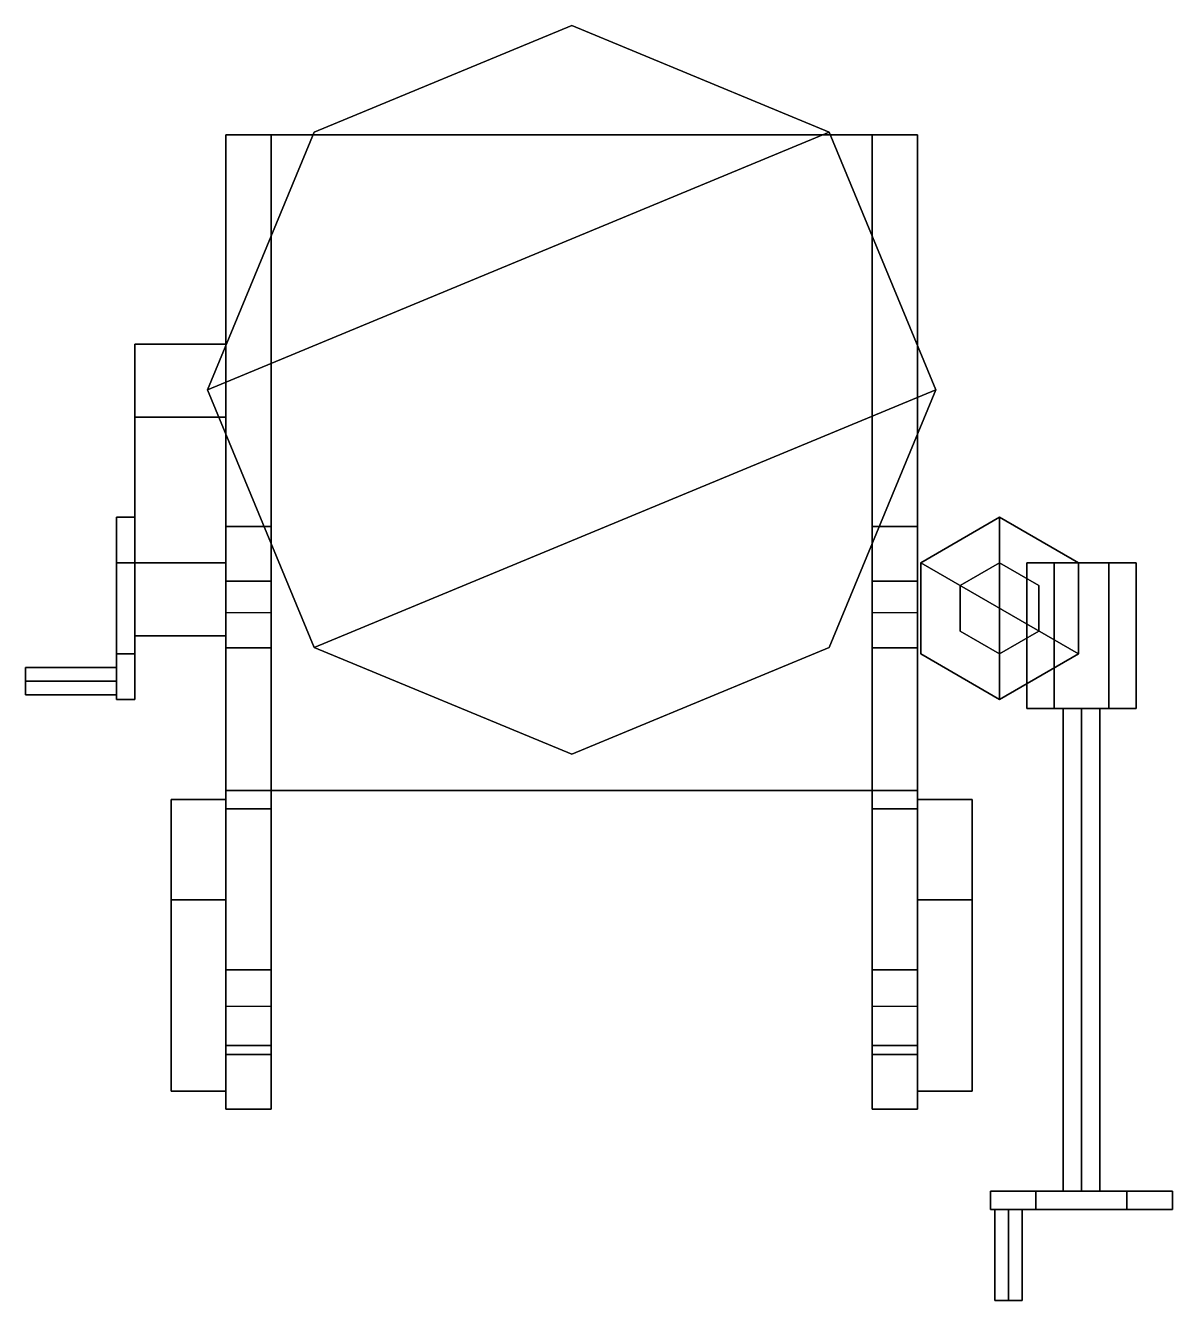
# Model space of a CAD drawing. Extents: x -0.6 to 0.66, y -1 to 0.4.
import ezdxf

# ---------------------------------------------------------------- set-up
doc = ezdxf.new("R2010")
doc.units = 0
doc.layers.add('TURRET', color=3, linetype='CONTINUOUS')

msp = doc.modelspace()

# ---------------------------------------------------------------- linework, layer by layer
at = {"layer": 'TURRET'}
for points in [[(0, 0.4, 1.32), (-0.2828, 0.2828, 1.32), (-0.4, 0, 1.32), (0.2828, 0.2828, 1.32)], [(0, 0.4, 1.08), (-0.2828, 0.2828, 1.08), (-0.2828, 0.2828, 1.32), (0, 0.4, 1.32)], [(0.2828, 0.2828, 1.08), (0, 0.4, 1.08), (0, 0.4, 1.32), (0.2828, 0.2828, 1.32)], [(-0.2828, 0.2828, 1.08), (-0.4, 0, 1.08), (-0.4, 0, 1.32), (-0.2828, 0.2828, 1.32)], [(0.2828, 0.2828, 1.32), (-0.4, 0, 1.32), (-0.2828, -0.2828, 1.32), (0.4, 0, 1.32)], [(-0.38, 0.28, 1.32), (-0.38, -0.44, 1.32), (-0.38, -0.72, 1.67), (-0.38, -0.15, 1.75)], [(-0.33, -0.15, 1.75), (-0.33, 0.28, 1.32), (-0.38, 0.28, 1.32), (-0.38, -0.15, 1.75)], [(-0.38, 0.28, 1.32), (0.38, 0.28, 1.32), (0.38, 0.28, 1.27), (-0.38, 0.28, 1.27)], [(0.38, 0.28, 1.27), (0.38, -0.44, 1.27), (-0.38, -0.44, 1.27), (-0.38, 0.28, 1.27)], [(-0.38, 0.28, 1.27), (-0.38, -0.44, 1.27), (-0.38, -0.44, 1.32), (-0.38, 0.28, 1.32)], [(-0.33, -0.72, 1.67), (-0.33, -0.44, 1.32), (-0.33, 0.28, 1.32), (-0.33, -0.15, 1.75)], [(-0.33, -0.44, 1.32), (0.33, -0.44, 1.32), (0.33, 0.28, 1.32), (-0.33, 0.28, 1.32)], [(0.4, 0, 1.08), (0.2828, 0.2828, 1.08), (0.2828, 0.2828, 1.32), (0.4, 0, 1.32)], [(0.38, -0.15, 1.75), (0.38, 0.28, 1.32), (0.33, 0.28, 1.32), (0.33, -0.15, 1.75)], [(0.33, 0.28, 1.32), (0.33, -0.44, 1.32), (0.33, -0.72, 1.67), (0.33, -0.15, 1.75)], [(0.38, -0.72, 1.67), (0.38, -0.44, 1.32), (0.38, 0.28, 1.32), (0.38, -0.15, 1.75)], [(0.38, 0.28, 1.32), (0.38, -0.44, 1.32), (0.38, -0.44, 1.27), (0.38, 0.28, 1.27)], [(-0.38, -0.03, 1.5886), (-0.38, 0.05, 1.45), (-0.48, 0.05, 1.45), (-0.48, -0.03, 1.5886)], [(-0.38, 0.05, 1.45), (-0.38, -0.03, 1.3114), (-0.48, -0.03, 1.3114), (-0.48, 0.05, 1.45)], [(-0.48, -0.19, 1.5886), (-0.48, -0.03, 1.5886), (-0.48, 0.05, 1.45), (-0.48, -0.27, 1.45)], [(-0.48, -0.27, 1.45), (-0.48, 0.05, 1.45), (-0.48, -0.03, 1.3114), (-0.48, -0.19, 1.3114)], [(-0.4, 0, 1.08), (-0.2828, -0.2828, 1.08), (-0.2828, -0.2828, 1.32), (-0.4, 0, 1.32)], [(0.2828, -0.2828, 1.08), (0.4, 0, 1.08), (0.4, 0, 1.32), (0.2828, -0.2828, 1.32)], [(0.4, 0, 1.32), (-0.2828, -0.2828, 1.32), (0, -0.4, 1.32), (0.2828, -0.2828, 1.32)], [(-0.38, -0.19, 1.5886), (-0.38, -0.03, 1.5886), (-0.48, -0.03, 1.5886), (-0.48, -0.19, 1.5886)], [(-0.38, -0.03, 1.3114), (-0.38, -0.19, 1.3114), (-0.48, -0.19, 1.3114), (-0.48, -0.03, 1.3114)], [(0.47, -0.14, 1.22), (0.3834, -0.19, 1.22), (0.3834, -0.19, 1.32), (0.47, -0.14, 1.32)], [(0.3834, -0.29, 1.22), (0.3834, -0.19, 1.22), (0.47, -0.14, 1.22), (0.47, -0.34, 1.22)], [(0.5566, -0.19, 1.22), (0.47, -0.14, 1.22), (0.47, -0.14, 1.32), (0.5566, -0.19, 1.32)], [(0.47, -0.34, 1.22), (0.47, -0.14, 1.22), (0.5566, -0.19, 1.22), (0.5566, -0.29, 1.22)], [(-0.48, -0.19, 1.5366), (-0.48, -0.14, 1.45), (-0.5, -0.14, 1.45), (-0.5, -0.19, 1.5366)], [(-0.48, -0.14, 1.45), (-0.48, -0.19, 1.3634), (-0.5, -0.19, 1.3634), (-0.5, -0.14, 1.45)], [(-0.5, -0.29, 1.5366), (-0.5, -0.19, 1.5366), (-0.5, -0.14, 1.45), (-0.5, -0.34, 1.45)], [(-0.5, -0.34, 1.45), (-0.5, -0.14, 1.45), (-0.5, -0.19, 1.3634), (-0.5, -0.29, 1.3634)], [(-0.48, -0.34, 1.45), (-0.48, -0.14, 1.45), (-0.48, -0.19, 1.5366), (-0.48, -0.29, 1.5366)], [(-0.48, -0.29, 1.3634), (-0.48, -0.19, 1.3634), (-0.48, -0.14, 1.45), (-0.48, -0.34, 1.45)], [(-0.33, -0.73, 1.97), (-0.33, -0.15, 1.75), (-0.38, -0.15, 1.75), (-0.38, -0.73, 1.97)], [(-0.38, -0.15, 1.75), (-0.38, -0.72, 1.67), (-0.38, -0.79, 1.84), (-0.38, -0.73, 1.97)], [(-0.33, -0.79, 1.84), (-0.33, -0.72, 1.67), (-0.33, -0.15, 1.75), (-0.33, -0.73, 1.97)], [(0.33, -0.15, 1.75), (0.33, -0.72, 1.67), (0.33, -0.79, 1.84), (0.33, -0.73, 1.97)], [(0.38, -0.73, 1.97), (0.38, -0.15, 1.75), (0.33, -0.15, 1.75), (0.33, -0.73, 1.97)], [(0.38, -0.79, 1.84), (0.38, -0.72, 1.67), (0.38, -0.15, 1.75), (0.38, -0.73, 1.97)], [(0.3834, -0.19, 1.32), (0.5566, -0.29, 1.32), (0.5566, -0.19, 1.32), (0.47, -0.14, 1.32)], [(-0.48, -0.29, 1.5366), (-0.48, -0.19, 1.5366), (-0.5, -0.19, 1.5366), (-0.5, -0.29, 1.5366)], [(-0.48, -0.19, 1.3634), (-0.48, -0.29, 1.3634), (-0.5, -0.29, 1.3634), (-0.5, -0.19, 1.3634)], [(-0.38, -0.27, 1.45), (-0.38, -0.19, 1.5886), (-0.48, -0.19, 1.5886), (-0.48, -0.27, 1.45)], [(-0.38, -0.19, 1.3114), (-0.38, -0.27, 1.45), (-0.48, -0.27, 1.45), (-0.48, -0.19, 1.3114)], [(0.3834, -0.19, 1.22), (0.3834, -0.29, 1.22), (0.3834, -0.29, 1.32), (0.3834, -0.19, 1.32)], [(0.3834, -0.29, 1.32), (0.47, -0.34, 1.32), (0.5566, -0.29, 1.32), (0.3834, -0.19, 1.32)], [(0.47, -0.19, 1.12), (0.4267, -0.215, 1.12), (0.4267, -0.215, 1.22), (0.47, -0.19, 1.22)], [(0.47, -0.19, 1.12), (0.47, -0.29, 1.12), (0.4267, -0.265, 1.12), (0.4267, -0.215, 1.12)], [(0.5133, -0.215, 1.12), (0.47, -0.19, 1.12), (0.47, -0.19, 1.22), (0.5133, -0.215, 1.22)], [(0.5133, -0.215, 1.12), (0.5133, -0.265, 1.12), (0.47, -0.29, 1.12), (0.47, -0.19, 1.12)], [(0.53, -0.19, 1.322), (0.5, -0.19, 1.27), (0.5, -0.35, 1.27), (0.53, -0.35, 1.322)], [(0.5, -0.19, 1.27), (0.53, -0.19, 1.218), (0.53, -0.35, 1.218), (0.5, -0.35, 1.27)], [(0.62, -0.19, 1.27), (0.5, -0.19, 1.27), (0.53, -0.19, 1.322), (0.59, -0.19, 1.322)], [(0.59, -0.19, 1.218), (0.53, -0.19, 1.218), (0.5, -0.19, 1.27), (0.62, -0.19, 1.27)], [(0.59, -0.19, 1.322), (0.53, -0.19, 1.322), (0.53, -0.35, 1.322), (0.59, -0.35, 1.322)], [(0.53, -0.19, 1.218), (0.59, -0.19, 1.218), (0.59, -0.35, 1.218), (0.53, -0.35, 1.218)], [(0.5566, -0.29, 1.22), (0.5566, -0.19, 1.22), (0.5566, -0.19, 1.32), (0.5566, -0.29, 1.32)], [(0.62, -0.19, 1.27), (0.59, -0.19, 1.322), (0.59, -0.35, 1.322), (0.62, -0.35, 1.27)], [(0.59, -0.19, 1.218), (0.62, -0.19, 1.27), (0.62, -0.35, 1.27), (0.59, -0.35, 1.218)], [(-0.33, -0.2832, 2.0468), (-0.33, -0.21, 1.87), (-0.38, -0.21, 1.87), (-0.38, -0.2832, 2.0468)], [(-0.33, -0.21, 1.87), (-0.33, -0.2448, 1.786), (-0.38, -0.2448, 1.786), (-0.38, -0.21, 1.87)], [(-0.38, -0.21, 1.87), (-0.38, -0.2448, 1.786), (-0.38, -0.6769, 1.9499), (-0.38, -0.6368, 2.0468)], [(-0.38, -0.2832, 2.0468), (-0.38, -0.21, 1.87), (-0.38, -0.6368, 2.0468), (-0.38, -0.46, 2.12)], [(-0.33, -0.6368, 2.0468), (-0.33, -0.21, 1.87), (-0.33, -0.2832, 2.0468), (-0.33, -0.46, 2.12)], [(-0.33, -0.6769, 1.9499), (-0.33, -0.2448, 1.786), (-0.33, -0.21, 1.87), (-0.33, -0.6368, 2.0468)], [(0.33, -0.2832, 2.0468), (0.33, -0.21, 1.87), (0.33, -0.6368, 2.0468), (0.33, -0.46, 2.12)], [(0.33, -0.21, 1.87), (0.33, -0.2448, 1.786), (0.33, -0.6769, 1.9499), (0.33, -0.6368, 2.0468)], [(0.38, -0.2832, 2.0468), (0.38, -0.21, 1.87), (0.33, -0.21, 1.87), (0.33, -0.2832, 2.0468)], [(0.38, -0.21, 1.87), (0.38, -0.2448, 1.786), (0.33, -0.2448, 1.786), (0.33, -0.21, 1.87)], [(0.38, -0.6769, 1.9499), (0.38, -0.2448, 1.786), (0.38, -0.21, 1.87), (0.38, -0.6368, 2.0468)], [(0.38, -0.6368, 2.0468), (0.38, -0.21, 1.87), (0.38, -0.2832, 2.0468), (0.38, -0.46, 2.12)], [(0.4267, -0.215, 1.12), (0.4267, -0.265, 1.12), (0.4267, -0.265, 1.22), (0.4267, -0.215, 1.22)], [(0.5133, -0.265, 1.12), (0.5133, -0.215, 1.12), (0.5133, -0.215, 1.22), (0.5133, -0.265, 1.22)], [(0.4267, -0.265, 1.12), (0.47, -0.29, 1.12), (0.47, -0.29, 1.22), (0.4267, -0.265, 1.22)], [(0.47, -0.29, 1.12), (0.5133, -0.265, 1.12), (0.5133, -0.265, 1.22), (0.47, -0.29, 1.22)], [(-0.48, -0.34, 1.45), (-0.48, -0.29, 1.5366), (-0.5, -0.29, 1.5366), (-0.5, -0.34, 1.45)], [(-0.48, -0.29, 1.3634), (-0.48, -0.34, 1.45), (-0.5, -0.34, 1.45), (-0.5, -0.29, 1.3634)], [(-0.33, -0.46, 2.12), (-0.33, -0.2832, 2.0468), (-0.38, -0.2832, 2.0468), (-0.38, -0.46, 2.12)], [(-0.2828, -0.2828, 1.08), (0, -0.4, 1.08), (0, -0.4, 1.32), (-0.2828, -0.2828, 1.32)], [(0, -0.4, 1.08), (0.2828, -0.2828, 1.08), (0.2828, -0.2828, 1.32), (0, -0.4, 1.32)], [(0.38, -0.46, 2.12), (0.38, -0.2832, 2.0468), (0.33, -0.2832, 2.0468), (0.33, -0.46, 2.12)], [(0.3834, -0.29, 1.22), (0.47, -0.34, 1.22), (0.47, -0.34, 1.32), (0.3834, -0.29, 1.32)], [(0.47, -0.34, 1.22), (0.5566, -0.29, 1.22), (0.5566, -0.29, 1.32), (0.47, -0.34, 1.32)], [(-0.5, -0.32, 1.465), (-0.5, -0.305, 1.45), (-0.6, -0.305, 1.45), (-0.6, -0.32, 1.465)], [(-0.5, -0.305, 1.45), (-0.5, -0.32, 1.435), (-0.6, -0.32, 1.435), (-0.6, -0.305, 1.45)], [(-0.6, -0.32, 1.465), (-0.6, -0.305, 1.45), (-0.6, -0.32, 1.435), (-0.6, -0.335, 1.45)], [(-0.5, -0.335, 1.45), (-0.5, -0.32, 1.465), (-0.6, -0.32, 1.465), (-0.6, -0.335, 1.45)], [(-0.5, -0.32, 1.435), (-0.5, -0.335, 1.45), (-0.6, -0.335, 1.45), (-0.6, -0.32, 1.435)], [(0.56, -0.88, 1.25), (0.54, -0.88, 1.27), (0.54, -0.35, 1.27), (0.56, -0.35, 1.25)], [(0.54, -0.88, 1.27), (0.56, -0.88, 1.29), (0.56, -0.35, 1.29), (0.54, -0.35, 1.27)], [(0.58, -0.88, 1.27), (0.56, -0.88, 1.25), (0.56, -0.35, 1.25), (0.58, -0.35, 1.27)], [(0.56, -0.88, 1.29), (0.58, -0.88, 1.27), (0.58, -0.35, 1.27), (0.56, -0.35, 1.29)], [(0.59, -0.35, 1.322), (0.53, -0.35, 1.322), (0.5, -0.35, 1.27), (0.62, -0.35, 1.27)], [(0.62, -0.35, 1.27), (0.5, -0.35, 1.27), (0.53, -0.35, 1.218), (0.59, -0.35, 1.218)], [(-0.38, -0.72, 1.67), (-0.38, -0.44, 1.32), (-0.33, -0.44, 1.32), (-0.33, -0.72, 1.67)], [(-0.38, -0.44, 1.27), (0.38, -0.44, 1.27), (0.38, -0.44, 1.32), (-0.38, -0.44, 1.32)], [(0.33, -0.72, 1.67), (0.33, -0.44, 1.32), (0.38, -0.44, 1.32), (0.38, -0.72, 1.67)], [(-0.44, -0.45, 1.79), (-0.44, -0.77, 1.89), (-0.44, -0.56, 2.5), (-0.44, -0.45, 2.45)], [(-0.38, -0.45, 2.45), (-0.38, -0.45, 1.79), (-0.44, -0.45, 1.79), (-0.44, -0.45, 2.45)], [(-0.44, -0.45, 2.45), (-0.44, -0.56, 2.5), (-0.38, -0.56, 2.5), (-0.38, -0.45, 2.45)], [(-0.38, -0.45, 1.79), (-0.38, -0.77, 1.89), (-0.44, -0.77, 1.89), (-0.44, -0.45, 1.79)], [(-0.38, -0.56, 2.5), (-0.38, -0.77, 1.89), (-0.38, -0.45, 1.79), (-0.38, -0.45, 2.45)], [(-0.33, -0.6368, 2.0468), (-0.33, -0.46, 2.12), (-0.38, -0.46, 2.12), (-0.38, -0.6368, 2.0468)], [(0.38, -0.6368, 2.0468), (0.38, -0.46, 2.12), (0.33, -0.46, 2.12), (0.33, -0.6368, 2.0468)], [(0.44, -0.45, 1.79), (0.44, -0.77, 1.89), (0.38, -0.77, 1.89), (0.38, -0.45, 1.79)], [(0.44, -0.45, 2.45), (0.44, -0.45, 1.79), (0.38, -0.45, 1.79), (0.38, -0.45, 2.45)], [(0.38, -0.45, 1.79), (0.38, -0.77, 1.89), (0.38, -0.56, 2.5), (0.38, -0.45, 2.45)], [(0.38, -0.45, 2.45), (0.38, -0.56, 2.5), (0.44, -0.56, 2.5), (0.44, -0.45, 2.45)], [(0.44, -0.56, 2.5), (0.44, -0.77, 1.89), (0.44, -0.45, 1.79), (0.44, -0.45, 2.45)], [(-0.44, -0.56, 2.5), (-0.44, -0.77, 1.89), (-0.38, -0.77, 1.89), (-0.38, -0.56, 2.5)], [(0.38, -0.56, 2.5), (0.38, -0.77, 1.89), (0.44, -0.77, 1.89), (0.44, -0.56, 2.5)], [(-0.33, -0.6769, 1.9499), (-0.33, -0.6368, 2.0468), (-0.38, -0.6368, 2.0468), (-0.38, -0.6769, 1.9499)], [(0.38, -0.6769, 1.9499), (0.38, -0.6368, 2.0468), (0.33, -0.6368, 2.0468), (0.33, -0.6769, 1.9499)], [(-0.38, -0.79, 1.84), (-0.38, -0.72, 1.67), (-0.33, -0.72, 1.67), (-0.33, -0.79, 1.84)], [(0.33, -0.79, 1.84), (0.33, -0.72, 1.67), (0.38, -0.72, 1.67), (0.38, -0.79, 1.84)], [(-0.38, -0.73, 1.97), (-0.38, -0.79, 1.84), (-0.33, -0.79, 1.84), (-0.33, -0.73, 1.97)], [(0.33, -0.73, 1.97), (0.33, -0.79, 1.84), (0.38, -0.79, 1.84), (0.38, -0.73, 1.97)], [(0.51, -0.88, 1.3566), (0.61, -0.88, 1.3566), (0.66, -0.88, 1.27), (0.46, -0.88, 1.27)], [(0.46, -0.88, 1.27), (0.66, -0.88, 1.27), (0.61, -0.88, 1.1834), (0.51, -0.88, 1.1834)], [(0.51, -0.88, 1.3566), (0.46, -0.88, 1.27), (0.46, -0.9, 1.27), (0.51, -0.9, 1.3566)], [(0.46, -0.88, 1.27), (0.51, -0.88, 1.1834), (0.51, -0.9, 1.1834), (0.46, -0.9, 1.27)], [(0.61, -0.88, 1.3566), (0.51, -0.88, 1.3566), (0.51, -0.9, 1.3566), (0.61, -0.9, 1.3566)], [(0.51, -0.88, 1.1834), (0.61, -0.88, 1.1834), (0.61, -0.9, 1.1834), (0.51, -0.9, 1.1834)], [(0.66, -0.88, 1.27), (0.61, -0.88, 1.3566), (0.61, -0.9, 1.3566), (0.66, -0.9, 1.27)], [(0.61, -0.88, 1.1834), (0.66, -0.88, 1.27), (0.66, -0.9, 1.27), (0.61, -0.9, 1.1834)], [(0.46, -0.9, 1.27), (0.66, -0.9, 1.27), (0.61, -0.9, 1.3566), (0.51, -0.9, 1.3566)], [(0.51, -0.9, 1.1834), (0.61, -0.9, 1.1834), (0.66, -0.9, 1.27), (0.46, -0.9, 1.27)], [(0.48, -0.9, 1.285), (0.465, -0.9, 1.27), (0.465, -1, 1.27), (0.48, -1, 1.285)], [(0.465, -0.9, 1.27), (0.48, -0.9, 1.255), (0.48, -1, 1.255), (0.465, -1, 1.27)], [(0.495, -0.9, 1.27), (0.48, -0.9, 1.285), (0.48, -1, 1.285), (0.495, -1, 1.27)], [(0.48, -0.9, 1.255), (0.495, -0.9, 1.27), (0.495, -1, 1.27), (0.48, -1, 1.255)], [(0.48, -1, 1.255), (0.495, -1, 1.27), (0.48, -1, 1.285), (0.465, -1, 1.27)]]:
    msp.add_3dface(points, dxfattribs=at)

doc.saveas('drawing.dxf')
